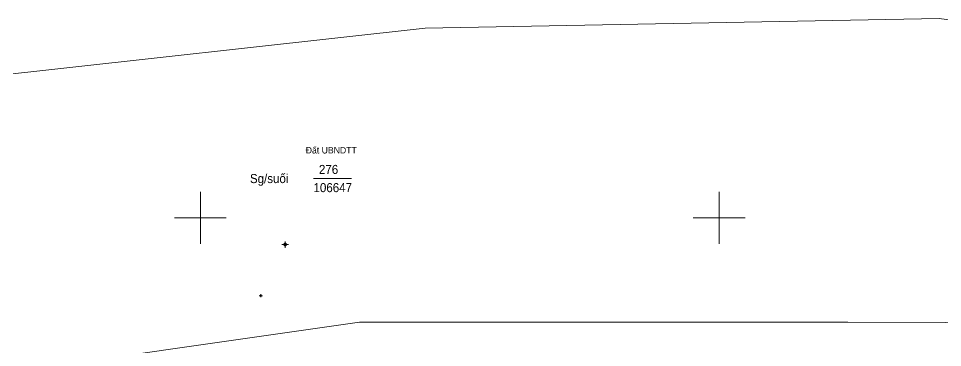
# Model space of a CAD drawing. Header units: metres. Extents: x 398630 to 399770, y 48498 to 49842.
# Drawn here: x 399129.9 to 399486.1, y 48950 to 49076.8 of the extents above; entities that cross this region are included whole.
import ezdxf
from ezdxf.enums import TextEntityAlignment as Align

# ---------------------------------------------------------------- set-up
doc = ezdxf.new("R2010")
doc.units = ezdxf.units.M
doc.header["$LTSCALE"] = 1.4
for name, color, linetype, lineweight in [('11', 7, 'Continuous', 13), ('15', 7, 'Continuous', 13), ('22', 7, 'Continuous', 13), ('51', 7, 'Continuous', 13), ('63', 7, 'Continuous', 13)]:
    doc.layers.add(name, color=color, linetype=linetype, lineweight=lineweight)
doc.layers.add('2', color=7, linetype='Continuous')

msp = doc.modelspace()

# ---------------------------------------------------------------- hatches: boundary and pattern name
at = {"layer": '11'}
msp.add_hatch(color=256, dxfattribs=at).paths.add_polyline_path([(399232.86, 48989.663, 1), (399232.56, 48989.663, 1)])
msp.add_hatch(color=256, dxfattribs=at).paths.add_polyline_path([(399232.86, 48989.663, 1), (399232.56, 48989.663, 1)])
at = {"layer": '51'}
msp.add_hatch(color=256, dxfattribs=at).paths.add_polyline_path([(399223.365, 48969.96, 1), (399223.215, 48969.96, 1)])
msp.add_hatch(color=256, dxfattribs=at).paths.add_polyline_path([(399223.365, 48969.96, 1), (399223.215, 48969.96, 1)])
msp.add_hatch(color=256, dxfattribs=at).paths.add_polyline_path([(399223.365, 48969.96, 1), (399223.215, 48969.96, 1)])
msp.add_hatch(color=256, dxfattribs=at).paths.add_polyline_path([(399223.365, 48969.96, 1), (399223.215, 48969.96, 1)])

# ---------------------------------------------------------------- linework, layer by layer
at = {"layer": '11'}
for p, q in [((399232.09, 48989.66), (399231.46, 48989.66)), ((399232.09, 48989.66), (399231.46, 48989.66)), ((399232.71, 48990.91), (399232.71, 48990.29)), ((399232.71, 48990.91), (399232.71, 48990.29)), ((399232.71, 48989.04), (399232.71, 48988.41)), ((399232.71, 48989.04), (399232.71, 48988.41)), ((399233.96, 48989.66), (399233.34, 48989.66)), ((399233.96, 48989.66), (399233.34, 48989.66))]:
    msp.add_line(p, q, dxfattribs=at)
msp.add_lwpolyline([(399232.71, 48990.29), (399232.09, 48989.66), (399232.71, 48989.04), (399233.34, 48989.66)], close=True, dxfattribs=at)
msp.add_lwpolyline([(399232.71, 48990.29), (399232.09, 48989.66), (399232.71, 48989.04), (399233.34, 48989.66)], close=True, dxfattribs=at)
msp.add_circle((399232.71, 48989.663), 0.15, dxfattribs=at)
msp.add_circle((399232.71, 48989.663), 0.15, dxfattribs=at)
at = {"layer": '15'}
msp.add_line((399243.62, 49015.11), (399258.32, 49015.11), dxfattribs=at)
at = {"layer": '22'}
for points in [[(399700, 49042.18), (399677.47, 49050.64), (399484.86, 49076.79), (399286.64, 49073.05), (399114.73, 49054.08), (399044.1, 49019.54), (399036.61, 49016.48), (399029.81, 49014.55), (399017.49, 49012.51), (398998.47, 49011.42), (398979.5, 49010.81), (398970.58, 49010.68), (398939.17, 49013.06), (398931.35, 49013.45), (398919.72, 49013.18), (398913.96, 49012.49), (398908.25, 49011.34), (398797.91, 48982.9), (398734.81, 48966.99), (398719.98, 48962.36), (398707.36, 48957.37), (398700, 48954.02)], [(398700, 48954.02), (398700, 48863.13), (398769.21, 48887.52), (398957.39, 48923.65), (399109.38, 48938.1), (399261.36, 48959.78), (399449.54, 48959.78), (399524.86, 48959.44), (399700, 48912.45), (399700, 49042.18)]]:
    msp.add_lwpolyline(points, dxfattribs=at)
at = {"layer": '51'}
for p, q in [((399222.98, 48969.96), (399222.66, 48969.96)), ((399222.98, 48969.96), (399222.66, 48969.96)), ((399222.98, 48969.96), (399222.66, 48969.96)), ((399222.98, 48969.96), (399222.66, 48969.96)), ((399223.29, 48970.58), (399223.29, 48970.27)), ((399223.29, 48970.58), (399223.29, 48970.27)), ((399223.29, 48970.58), (399223.29, 48970.27)), ((399223.29, 48970.58), (399223.29, 48970.27)), ((399223.29, 48969.65), (399223.29, 48969.34)), ((399223.29, 48969.65), (399223.29, 48969.34)), ((399223.29, 48969.65), (399223.29, 48969.34)), ((399223.29, 48969.65), (399223.29, 48969.34)), ((399223.92, 48969.96), (399223.6, 48969.96)), ((399223.92, 48969.96), (399223.6, 48969.96)), ((399223.92, 48969.96), (399223.6, 48969.96)), ((399223.92, 48969.96), (399223.6, 48969.96))]:
    msp.add_line(p, q, dxfattribs=at)
msp.add_lwpolyline([(399223.29, 48970.27), (399222.98, 48969.96), (399223.29, 48969.65), (399223.6, 48969.96)], close=True, dxfattribs=at)
msp.add_lwpolyline([(399223.29, 48970.27), (399222.98, 48969.96), (399223.29, 48969.65), (399223.6, 48969.96)], close=True, dxfattribs=at)
msp.add_lwpolyline([(399223.29, 48970.27), (399222.98, 48969.96), (399223.29, 48969.65), (399223.6, 48969.96)], close=True, dxfattribs=at)
msp.add_lwpolyline([(399223.29, 48970.27), (399222.98, 48969.96), (399223.29, 48969.65), (399223.6, 48969.96)], close=True, dxfattribs=at)
msp.add_circle((399223.29, 48969.96), 0.075, dxfattribs=at)
msp.add_circle((399223.29, 48969.96), 0.075, dxfattribs=at)
msp.add_circle((399223.29, 48969.96), 0.075, dxfattribs=at)
msp.add_circle((399223.29, 48969.96), 0.075, dxfattribs=at)
at = {"layer": '63'}
for p, q in [((399200, 48990), (399200, 49010)), ((399400, 48990), (399400, 49010)), ((399190, 49000), (399210, 49000)), ((399390, 49000), (399410, 49000))]:
    msp.add_line(p, q, dxfattribs=at)

# ---------------------------------------------------------------- texts
at = {"layer": '15', "width": 0.95}
for s, p in [('276', (399245.71, 49016.86)), ('Sg/suối', (399219.12, 49013.36)), ('106647', (399243.62, 49009.86))]:
    msp.add_text(s, height=3.5, dxfattribs=at).set_placement(p)
at = {"layer": '2'}
msp.add_text('Đất UBNDTT', height=2.5, dxfattribs=at).set_placement((399250.47, 49024.77), align=Align.CENTER)

doc.saveas('drawing.dxf')
